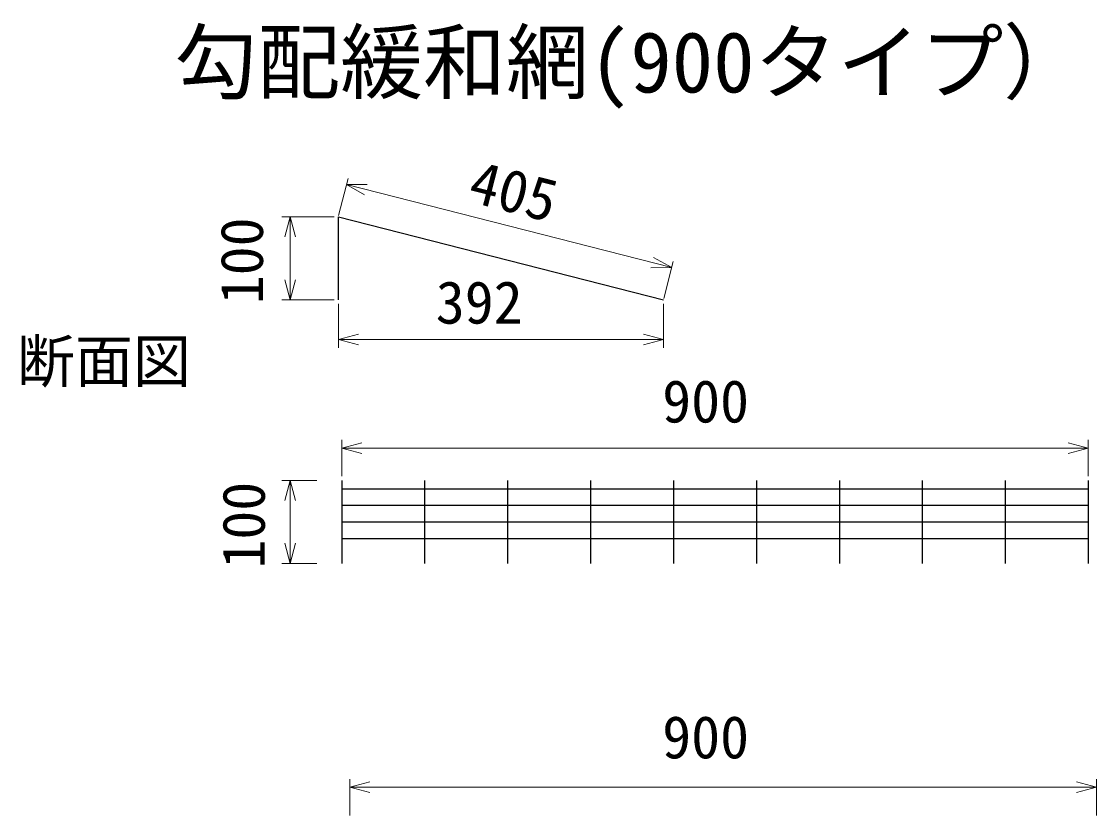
# Model space of a CAD drawing. Units: millimetres, scale not verified, with parts at other scales. Extents: x 400 to 16400, y 400 to 11650.
# Drawn here: x 9733 to 12325, y 3297 to 5211 of the extents above; entities that cross this region are included whole.
import ezdxf
from ezdxf.enums import TextEntityAlignment as Align

# ---------------------------------------------------------------- set-up
doc = ezdxf.new("R2010")
doc.units = ezdxf.units.MM
doc.header["$LTSCALE"] = 40
for name, color, linetype, lineweight in [('C-STR', 1, 'Continuous', 25), ('C-STR-DIM', 1, 'Continuous', 13), ('C-STR-HTXT', 1, 'Continuous', 13)]:
    doc.layers.add(name, color=color, linetype=linetype, lineweight=lineweight)
doc.layers.add('C-TTL-TXT', color=7, linetype='Continuous')
doc.styles.add('ＭＳ ゴシック', font='')
doc.styles.get('ＭＳ ゴシック').set_extended_font_data('MS Gothic')

msp = doc.modelspace()

# ---------------------------------------------------------------- linework, layer by layer
at = {"layer": 'C-STR', "color": 6}
for p, q in [((10505.26, 4104.48), (10505.26, 3904.48)), ((10705.26, 4104.48), (10705.26, 3904.48)), ((10905.26, 4104.48), (10905.26, 3904.48)), ((11105.26, 4104.48), (11105.26, 3904.48)), ((11305.26, 4104.48), (11305.26, 3904.48)), ((11505.26, 4104.48), (11505.26, 3904.48)), ((11705.26, 4104.48), (11705.26, 3904.48)), ((11905.26, 4104.48), (11905.26, 3904.48)), ((12105.26, 4104.48), (12105.26, 3904.48)), ((12305.26, 4104.48), (12305.26, 3904.48)), ((10505.26, 4084.48), (12305.26, 4084.48)), ((10505.26, 4044.48), (12305.26, 4044.48)), ((10505.26, 4004.48), (12305.26, 4004.48)), ((10505.26, 3964.48), (12305.26, 3964.48))]:
    msp.add_line(p, q, dxfattribs=at)
at = {"layer": 'C-STR-DIM'}
for p, q in [((10498, 4743.05), (10520.74, 4832.17)), ((10517.03, 4817.64), (10567.03, 4818.24)), ((10517.03, 4817.64), (10560.63, 4793.16)), ((10517.03, 4817.64), (11301.03, 4617.64)), ((10487.26, 4740.14), (10361.26, 4740.14)), ((10381.26, 4740.14), (10368.32, 4691.85)), ((10381.26, 4740.14), (10394.2, 4691.85)), ((10381.26, 4740.14), (10381.26, 4540.14)), ((11301.03, 4617.64), (11257.43, 4642.12)), ((11301.03, 4617.64), (11251.03, 4617.04)), ((11282, 4543.05), (11304.74, 4632.18)), ((10381.26, 4540.14), (10368.32, 4588.44)), ((10381.26, 4540.14), (10394.2, 4588.44)), ((10487.26, 4540.14), (10361.26, 4540.14)), ((10497.26, 4530.14), (10497.26, 4424.14)), ((11281.26, 4530.14), (11281.26, 4424.14)), ((10497.26, 4444.14), (10545.56, 4457.09)), ((10497.26, 4444.14), (10545.56, 4431.2)), ((10497.26, 4444.14), (11281.26, 4444.14)), ((11281.26, 4444.14), (11232.96, 4457.09)), ((11281.26, 4444.14), (11232.96, 4431.2)), ((10505.26, 4114.48), (10505.26, 4202.48)), ((12305.26, 4114.48), (12305.26, 4202.48)), ((10505.26, 4182.48), (10553.56, 4195.43)), ((10505.26, 4182.48), (10553.56, 4169.54)), ((10505.26, 4182.48), (12305.26, 4182.48)), ((12305.26, 4182.48), (12256.96, 4195.43)), ((12305.26, 4182.48), (12256.96, 4169.54)), ((10445.26, 4104.48), (10361.26, 4104.48)), ((10381.26, 4104.48), (10368.32, 4056.19)), ((10381.26, 4104.48), (10394.2, 4056.19)), ((10381.26, 4104.48), (10381.26, 3904.48)), ((10381.26, 3904.48), (10368.32, 3952.78)), ((10381.26, 3904.48), (10394.2, 3952.78)), ((10445.26, 3904.48), (10361.26, 3904.48)), ((10525.26, 3296.52), (10525.26, 3384.52)), ((10525.26, 3364.52), (10573.56, 3377.46)), ((12325.26, 3364.52), (12276.96, 3377.46)), ((12325.26, 3296.52), (12325.26, 3384.52)), ((10525.26, 3364.52), (10573.56, 3351.58)), ((10525.26, 3364.52), (12325.26, 3364.52)), ((12325.26, 3364.52), (12276.96, 3351.58))]:
    msp.add_line(p, q, dxfattribs=at)
at = {"layer": 'C-STR-HTXT', "color": 6, "lineweight": 25}
for p, q in [((10497.26, 4540.14), (10497.26, 4740.14)), ((10497.26, 4740.14), (11281.26, 4540.14))]:
    msp.add_line(p, q, dxfattribs=at)

# ---------------------------------------------------------------- texts
at = {"layer": 'C-STR-DIM', "color": 7, "style": 'ＭＳ ゴシック'}
for s, rotation, p in [('405', 345.689, (10798.2, 4748.26)), ('100', 90, (10346.32, 4529.16)), ('100', 90, (10350.73, 3891.83))]:
    msp.add_text(s, height=102.6, rotation=rotation, dxfattribs=at).set_placement(p, align=Align.BOTTOM_LEFT)
for s, p in [('392', (10732.19, 4451.65)), ('断面図', (9721.95, 4309.76)), ('900', (11278.07, 4213.25)), ('900', (11278.12, 3403.45))]:
    msp.add_text(s, height=102.6, dxfattribs=at).set_placement(p, align=Align.BOTTOM_LEFT)
at = {"layer": 'C-TTL-TXT', "style": 'ＭＳ ゴシック'}
msp.add_text('勾配緩和網(900タイプ）', height=146.6, dxfattribs=at).set_placement((10101.89, 4995.78), align=Align.BOTTOM_LEFT)

doc.saveas('drawing.dxf')
